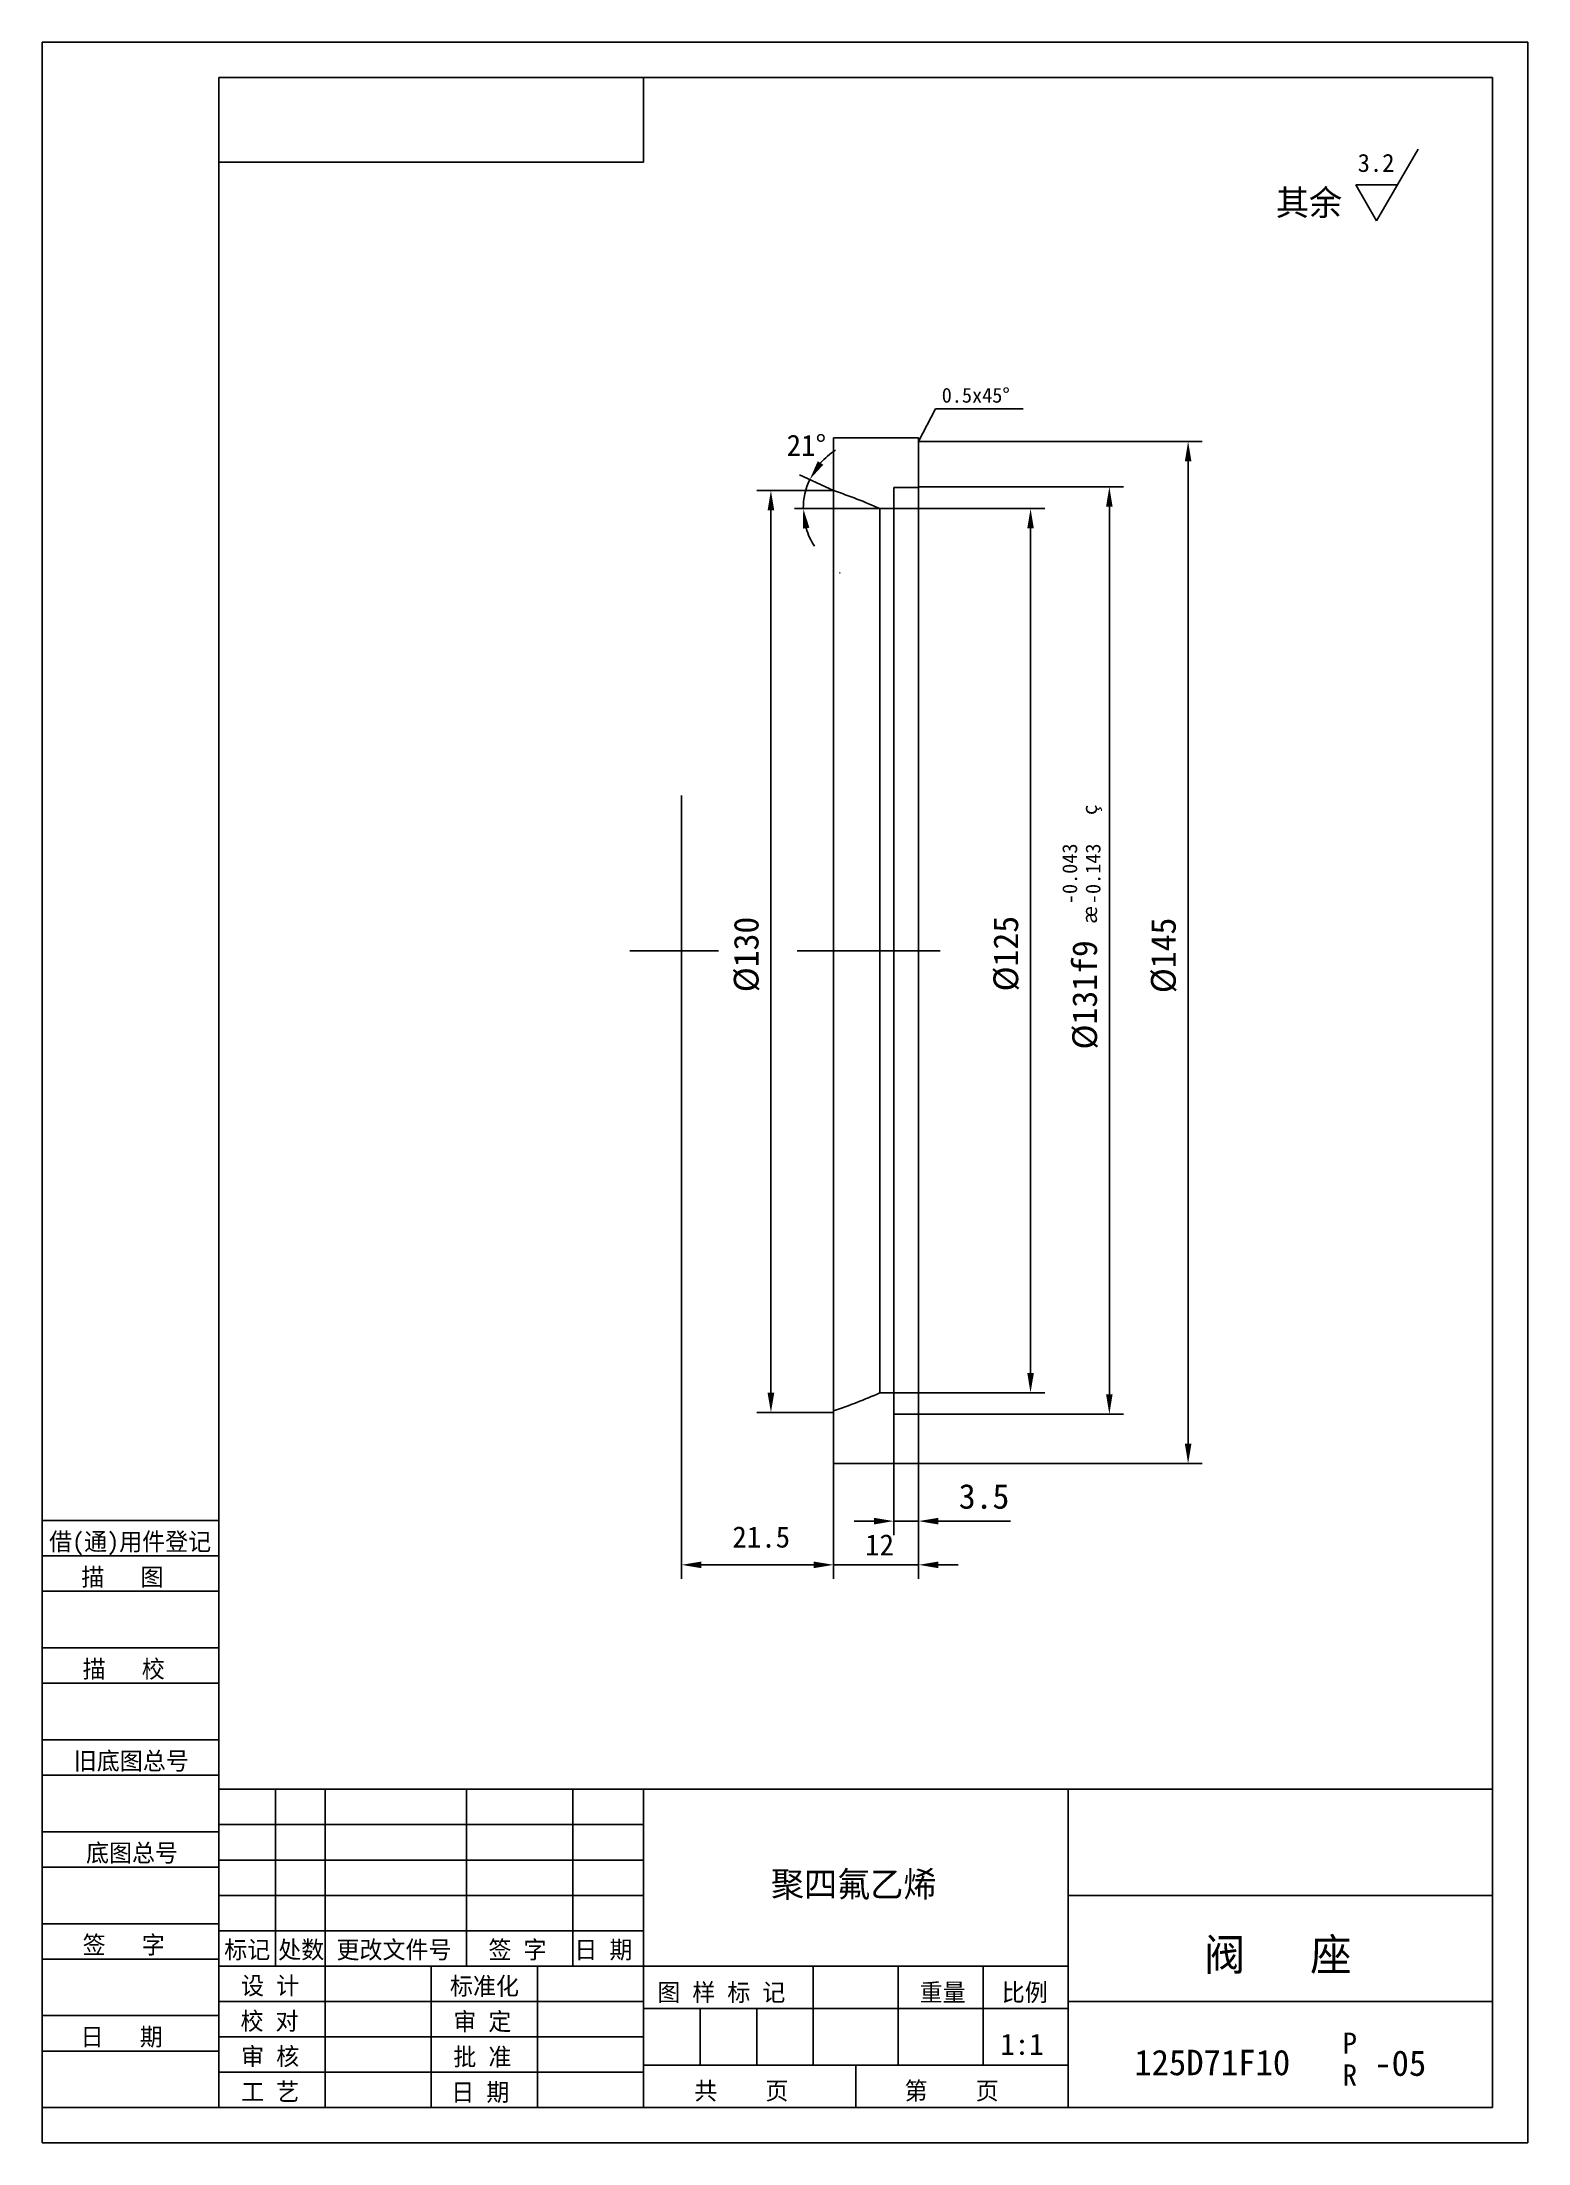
# Model space of a CAD drawing. Header units: metres. Extents: x 0 to 210, y 0 to 297.
import ezdxf

# ---------------------------------------------------------------- set-up
doc = ezdxf.new("R2010")
doc.units = ezdxf.units.M
for name, color, linetype in [('C', 6, 'Continuous'), ('D', 1, 'Continuous'), ('FL', 5, 'Continuous'), ('HA', 5, 'Continuous'), ('T', 7, 'Continuous'), ('TL', 4, 'Continuous')]:
    doc.layers.add(name, color=color, linetype=linetype)

# ---------------------------------------------------------------- blocks, each defined once
blk = doc.blocks.new('TUKUN4')
at = {"layer": 'FL'}
for p, q in [((0, 297), (0, 0)), ((210, 297), (0, 297)), ((210, 0), (210, 297)), ((0, 78), (25, 78)), ((0, 70), (25, 70)), ((0, 65), (25, 65)), ((0, 57), (25, 57)), ((0, 52), (25, 52)), ((33, 25), (33, 50)), ((40, 5), (40, 50)), ((60, 25), (60, 50)), ((75, 25), (75, 50)), ((25, 45), (85, 45)), ((0, 44), (25, 44)), ((0, 39), (25, 39)), ((25, 40), (85, 40)), ((25, 35), (85, 35)), ((0, 31), (25, 31)), ((25, 30), (85, 30)), ((0, 26), (25, 26)), ((70, 5), (70, 25)), ((0, 18), (25, 18)), ((25, 20), (85, 20)), ((25, 15), (85, 15)), ((0, 13), (25, 13)), ((25, 10), (85, 10)), ((0, 0), (210, 0))]:
    blk.add_line(p, q, dxfattribs=at)
at = {"layer": 'TL'}
for p, q in [((25, 5), (25, 292)), ((205, 292), (25, 292)), ((85, 292), (85, 280)), ((205, 5), (205, 292)), ((85, 280), (25, 280)), ((0, 88), (25, 88)), ((0, 83), (25, 83)), ((205, 50), (25, 50)), ((85, 5), (85, 50)), ((145, 5), (145, 50)), ((205, 35), (145, 35)), ((145, 25), (25, 25)), ((55, 5), (55, 25)), ((109, 11), (109, 25)), ((121, 11), (121, 25)), ((133, 11), (133, 25)), ((85, 19), (145, 19)), ((93, 11), (93, 19)), ((101, 11), (101, 19)), ((205, 20), (145, 20)), ((145, 11), (85, 11)), ((115, 5), (115, 11)), ((0, 5), (205, 5))]:
    blk.add_line(p, q, dxfattribs=at)
at = {"layer": 'T'}
for s, p in [('借(通)用件登记', (1, 83.76)), ('描   图', (5.56, 78.76)), ('描   校', (5.74, 65.76)), ('旧底图总号', (4.49, 52.76)), ('底图总号', (6.22, 39.76)), ('签   字', (5.74, 26.76)), ('标记', (25.75, 26.07)), ('处数', (33.38, 26.07)), ('更改文件号', (41.61, 26.07)), ('签 字', (63.1, 26.07)), ('日 期', (75.23, 26.07)), ('设 计', (28.14, 20.99)), ('标准化', (57.65, 20.93)), ('图 样 标 记', (86.95, 20.04)), ('重量', (124.03, 20.04)), ('比例', (135.64, 20.04)), ('校 对', (28.05, 15.99)), ('审 定', (58.13, 15.93)), ('日   期', (5.45, 13.76)), ('审 核', (28.14, 10.99)), ('批 准', (58.13, 10.93)), ('共    页', (92.18, 6.13)), ('第    页', (121.9, 6.13)), ('工 艺', (28.14, 5.99)), ('日 期', (57.84, 5.93))]:
    blk.add_text(s, height=2.5, dxfattribs=at).set_placement(p)

msp = doc.modelspace()

# ---------------------------------------------------------------- linework, layer by layer
at = {"layer": 'C'}
for p, q in [((90.37, 190.48), (90.37, 139.3)), ((83.05, 168.54), (95.59, 168.54)), ((106.72, 168.54), (126.95, 168.54))]:
    msp.add_line(p, q, dxfattribs=at)
at = {"layer": 'D'}
for p, q in [((194.46, 281.86), (188.6, 271.72)), ((188.6, 271.72), (185.68, 276.79)), ((185.68, 276.79), (191.53, 276.79)), ((123.87, 240.54), (126.27, 245.14)), ((126.27, 245.14), (134.22, 245.14)), ((134.22, 245.14), (138.64, 245.14)), ((123.87, 240.54), (163.97, 240.54)), ((161.97, 237.74), (161.97, 98.84)), ((111.87, 233.58), (107.06, 235.81)), ((111.87, 233.58), (101.01, 233.58)), ((134.33, 234.11), (152.84, 234.11)), ((103.01, 106.05), (103.01, 230.78)), ((118.4, 231.04), (106.35, 231.04)), ((130.51, 231.04), (141.7, 231.04)), ((150.84, 105.84), (150.84, 231.31)), ((139.7, 108.84), (139.7, 228.24)), ((118.4, 221.98), (118.4, 223.98)), ((120.37, 221.98), (120.37, 223.98)), ((112.8, 221.98), (112.71, 221.98)), ((90.37, 139.3), (90.37, 79.73)), ((129.1, 106.04), (141.7, 106.04)), ((111.87, 103.25), (101.01, 103.25)), ((120.37, 103.04), (120.37, 85.91)), ((132.08, 103.04), (152.84, 103.04)), ((111.87, 96.04), (111.87, 79.73)), ((123.87, 96.04), (163.97, 96.04)), ((123.87, 96.04), (123.87, 85.91)), ((117.57, 87.91), (114.77, 87.91)), ((120.37, 87.91), (123.87, 87.91)), ((126.67, 87.91), (129.47, 87.91)), ((129.47, 87.91), (136.89, 87.91)), ((111.87, 81.73), (111.87, 83.73)), ((123.87, 85.91), (123.87, 79.73)), ((109.07, 81.73), (93.17, 81.73)), ((123.87, 81.73), (111.87, 81.73)), ((126.67, 81.73), (129.47, 81.73))]:
    msp.add_line(p, q, dxfattribs=at)
for start, end in [(122.08, 138.59), (155.1, 180), (196.51, 213.02)]:
    msp.add_arc((117.33, 231.04), 9.75, start, end, dxfattribs=at)
for points in [[(110.41, 237.24), (109.63, 237.75), (108.49, 235.15)], [(161.51, 237.74), (162.44, 237.74), (161.97, 240.54)], [(102.54, 230.78), (103.48, 230.78), (103.01, 233.58)], [(150.37, 231.31), (151.3, 231.31), (150.84, 234.11)], [(107.52, 228.21), (108.45, 228.34), (107.58, 231.04)], [(139.24, 228.24), (140.17, 228.24), (139.7, 231.04)], [(139.24, 108.84), (140.17, 108.84), (139.7, 106.04)], [(102.54, 106.05), (103.48, 106.05), (103.01, 103.25)], [(150.37, 105.84), (151.3, 105.84), (150.84, 103.04)], [(161.51, 98.84), (162.44, 98.84), (161.97, 96.04)], [(117.57, 88.37), (117.57, 87.44), (120.37, 87.91)], [(126.67, 88.37), (126.67, 87.44), (123.87, 87.91)], [(93.17, 82.19), (93.17, 81.26), (90.37, 81.73)], [(109.07, 82.19), (109.07, 81.26), (111.87, 81.73)], [(126.67, 82.19), (126.67, 81.26), (123.87, 81.73)]]:
    msp.add_solid(points, dxfattribs=at)
at = {"layer": 'HA'}
for p, q in [((123.87, 234.11), (134.33, 234.11)), ((120.37, 231.04), (130.51, 231.04)), ((120.37, 106.04), (129.1, 106.04)), ((123.87, 103.04), (132.08, 103.04))]:
    msp.add_line(p, q, dxfattribs=at)
at = {"layer": 'TL'}
for p, q in [((111.87, 241.04), (111.87, 233.58)), ((111.87, 241.04), (123.87, 241.04)), ((123.87, 241.04), (123.87, 234.04)), ((111.87, 233.58), (111.87, 168.54)), ((120.37, 234.04), (123.87, 234.04)), ((120.37, 234.04), (120.37, 231.04)), ((123.87, 234.04), (123.87, 168.54)), ((118.4, 231.04), (118.4, 168.54)), ((118.4, 231.04), (120.37, 231.04)), ((120.37, 231.04), (120.37, 168.54)), ((111.87, 103.51), (111.87, 168.54)), ((118.4, 106.04), (118.4, 168.54)), ((120.37, 106.04), (120.37, 168.54)), ((123.87, 103.04), (123.87, 168.54)), ((118.4, 106.04), (120.37, 106.04)), ((120.37, 103.04), (120.37, 106.04)), ((111.87, 96.04), (111.87, 103.51)), ((120.37, 103.04), (123.87, 103.04)), ((123.87, 96.04), (123.87, 103.04)), ((111.87, 96.04), (123.87, 96.04))]:
    msp.add_line(p, q, dxfattribs=at)
for start, end in [(65.84, 71.71), (288.29, 294.16)]:
    msp.add_arc((90.37, 168.54), 68.5, start, end, dxfattribs=at)

# ---------------------------------------------------------------- block references
at = {"layer": 'D'}
msp.add_blockref('TUKUN4', (0, 0), dxfattribs=at)

# ---------------------------------------------------------------- texts
for s, height, p in [('3.2', 2.55, (185.93, 278.64)), ('其余', 3.6, (174.37, 272.5)), ('0.5x45%%d', 2.1, (127.15, 246.02)), ('21%%d', 3, (105.23, 238.49)), ('3.5', 3.5, (129.56, 89.66)), ('21.5', 3, (97.56, 84.17)), ('12', 3, (116.32, 83.05)), ('聚四氟乙烯', 3.6, (103, 34.78)), ('阀   座', 4.5, (164.19, 24.38)), ('1:1', 3, (135.43, 12.46)), ('P', 3, (183.8, 12.61)), ('125D71F10', 3.6, (154.36, 9.58)), ('-05', 3.6, (188.28, 9.49)), ('R', 3, (183.8, 8.1))]:
    msp.add_text(s, height=height, dxfattribs=at).set_placement(p)
for s, height, p in [('%%231', 2.1, (149.09, 187.73)), ('-0.043', 2.1, (146.29, 175.13)), ('-0.143', 2.1, (149.58, 175.13)), ('%%C130', 3.5, (101.26, 162.67)), ('%%c125', 3.5, (137.95, 162.79)), ('%%230', 2.1, (149.09, 172.33)), ('%%c145', 3.5, (160.22, 162.54)), ('%%c131f9', 3.5, (149.09, 154.58))]:
    msp.add_text(s, height=height, rotation=90, dxfattribs=at).set_placement(p)

doc.saveas('drawing.dxf')
